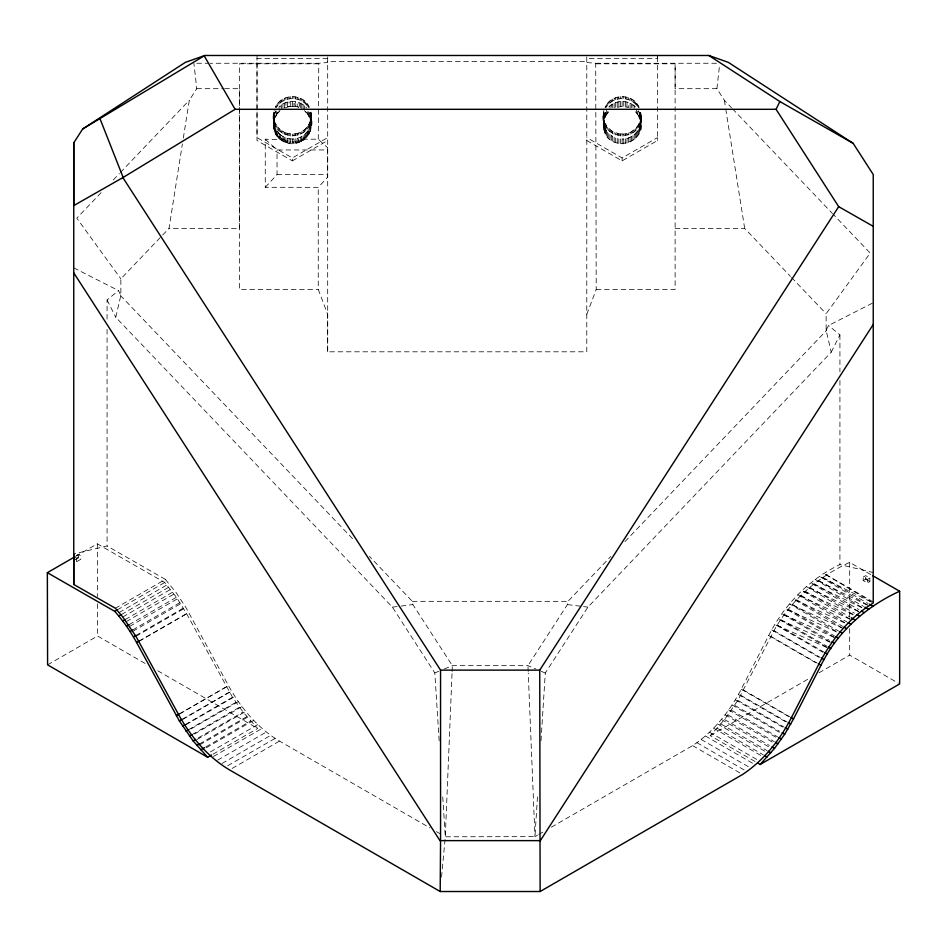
<?xml version="1.0" encoding="UTF-8"?>
<svg xmlns="http://www.w3.org/2000/svg" width="947" height="947" viewBox="0 0 947 947"><rect width="100%" height="100%" fill="white"/><g stroke="black" fill="none" stroke-linecap="round" stroke-linejoin="round"><path stroke-width="0.71" stroke-dasharray="4.74 3.55" d="M257.016 55.482L257.016 137.623L292.351 157.948L327.686 137.623M265.267 139.197L277.045 149.957L327.686 149.957L327.686 177.148L318.263 187.317L265.267 187.317L265.267 139.197L280.537 139.694C299.015 153.319 320.264 129.609 308.675 110.811L308.675 115.356L311.101 123.193L310.971 128.046L311.125 118.564M273.576 121.843C275.423 143.553 271.173 113.9 276.039 110.811C274.334 120.541 270.38 132.556 280.537 139.694L280.241 136.865M311.125 115.652L310.912 112.089C317.387 144.477 265.172 142.204 274.156 110.479M274.156 125.063L274.523 131.195L273.79 123.465M274.156 122.151L273.576 116.978M274.642 123.714L274.156 120.21M274.156 115.345L274.216 120.009L274.642 113.782M275.269 128.141L275.837 134.154L279.886 139.197L279.034 133.491L274.642 126.626M275.269 116.812C283.733 101.649 269.871 129.715 275.269 112.267M276.039 129.597L276.039 134.131L275.269 130.414L275.837 134.154M276.039 105.957L276.039 107.899C282.49 95.564 302.223 95.564 308.675 107.899L308.675 105.957C301.927 92.972 280.857 93.883 275.269 107.413M276.915 130.982L276.915 135.516L276.039 131.87L276.678 135.539M279.034 110.326L279.034 106.928C286.385 99.198 300.128 99.79 306.792 108.136M279.034 104.004L279.034 102.063M279.034 133.491L280.241 134.592L280.241 139.126L279.034 135.752L279.034 138.025L277.921 132.272M280.241 131.68L280.241 129.727L276.915 126.117L274.642 121.772M281.543 135.587L282.928 136.475L283.366 141.423L282.928 138.736L281.91 140.618L281.543 140.132L281.543 135.587L280.241 134.592M281.543 109.367L281.543 104.821M281.543 101.909L281.543 99.956M285.686 142.393L286.491 142.642L285.911 140.12L284.905 142.097L284.384 141.766L284.384 137.232L282.928 136.475M284.384 134.308L284.384 132.367L280.241 129.727M285.911 142.393L285.911 137.86L284.384 137.232M285.911 134.936L285.911 132.994L284.384 132.367M287.474 142.879L287.474 138.345L285.911 137.86M287.474 138.345L289.084 138.7L288.965 143.222M284.467 108.053L289.119 106.609L289.084 101.708M289.084 98.796L289.084 96.854M289.084 138.7L290.705 138.913L290.658 143.435M327.686 58.394L257.016 58.394L257.016 140.535L292.351 160.872L292.351 157.948M310.912 123.465C309.515 132.237 301.217 139.138 292.351 138.984L292.351 143.506M293.996 138.913L294.055 143.435M293.996 98.583L293.996 96.641M298.802 102.56C301.679 110.491 292.647 107.402 295.63 101.708M297.228 142.879L297.228 138.345M297.228 135.433L297.228 133.48C305.834 131.349 312.048 122.53 311.125 113.711M295.63 106.253L297.18 106.952L297.228 102.063M295.63 138.7L296.577 143.068L297.228 140.618L298.21 142.642L298.802 137.86M298.21 142.642L298.802 140.12L299.808 142.097L300.317 141.766L300.317 137.232M300.317 134.308L300.317 132.367M299.808 142.097L300.317 139.493L301.335 141.423L301.773 141.008L301.773 136.475M301.773 133.551L301.773 131.609M301.773 108.479L301.773 103.945M301.335 141.423L301.773 138.736L302.791 140.618L303.158 140.132L303.158 135.587M303.158 109.367L303.158 104.821M303.158 101.909L303.158 99.956M304.165 139.694L304.461 134.592M304.461 131.68L304.461 129.727M305.68 104.004L305.68 102.063M306.792 132.272L306.792 136.818L305.988 138.073L304.461 136.865L304.816 139.197L318.263 139.197L327.686 147.803M306.792 105.224L306.792 103.27M307.787 130.982L307.065 136.853L305.68 135.752L305.68 133.491M307.787 128.058L307.787 126.117M309.432 112.267C310.888 121.098 307.088 114.989 307.787 111.699M307.787 106.514L307.787 104.572M308.675 129.597C308.686 130.71 309.278 137.706 306.792 134.545L307.065 136.853M308.024 135.539L307.787 133.243L308.864 134.154L309.432 132.687L309.432 128.141M308.864 134.154L308.675 131.87L309.586 132.698L310.06 131.171L310.06 126.626M309.432 132.687L310.557 129.609L310.557 125.063M306.792 112.669L310.06 118.316L311.101 123.193L310.912 116.943M311.196 120.21L310.06 131.171M311.125 118.931L311.196 115.345M586.785 56.95L586.785 351.81L327.686 351.81L327.686 314.38L318.263 289.427L318.263 187.317M327.686 351.81L327.686 55.482M586.785 314.38L596.208 289.427L595.71 63.26L586.785 62.526L586.785 61.354L327.686 61.354L327.686 62.526L318.772 63.26L210.045 63.26M603.275 125.111L603.57 116.943L605.808 110.823L605.808 115.723C591.875 156.646 656.981 149.768 638.444 110.823L638.444 115.723L640.326 120.245L640.965 125.111M640.965 117.286L640.681 112.089C647.168 144.489 594.917 142.192 603.926 110.479M603.926 129.976L603.346 118.564M603.926 120.245L603.926 115.345M605.05 117.179L605.05 112.267M605.808 105.957L605.808 107.899C612.259 95.564 631.992 95.564 638.444 107.899L638.444 105.957C631.696 92.972 610.626 93.883 605.05 107.413M606.684 128.058L606.684 126.117L603.926 120.21L603.275 115.345M605.808 115.723L607.69 113.036L607.69 109.367M608.803 138.392L608.803 133.491L605.808 129.597L603.926 125.063M610.01 102.903L610.01 100.962M611.312 140.499L611.312 135.587L608.803 133.491M611.312 132.675L611.312 130.733L606.684 126.117M614.165 103.187L614.165 108.088L622.12 106.336L628.571 107.461L628.571 102.56C621.848 100.062 613.834 101.826 608.803 106.928M614.165 100.264L614.165 98.322M615.68 142.76L615.68 137.86L611.312 135.587M618.853 143.601L618.853 138.7L615.68 137.86M618.853 135.788L618.853 133.835L611.312 130.733M620.486 98.583L620.486 96.641M622.12 143.885L622.12 138.984L618.853 138.7M623.765 143.814L623.765 138.913C633.2 138.286 641.155 129.668 640.965 120.21M623.765 136.001L623.765 134.048C633.2 133.42 641.155 124.803 640.965 115.345M625.399 135.788L625.399 133.835M625.399 98.796L625.399 96.854M626.997 106.975L626.997 102.063M630.086 108.088L630.086 103.187L628.571 102.56M630.086 100.264L630.086 98.322M631.542 107.627L631.542 103.945L630.086 103.187M632.927 132.675L632.927 130.733M634.241 108.278L634.241 105.815L631.542 103.945M635.449 130.568L635.449 128.626M636.562 137.185L636.562 132.272M638.444 115.723L637.556 114.338L637.556 109.438M637.556 106.514L637.556 104.572M638.444 134.498L638.444 129.597M638.444 126.685L638.444 124.732M639.201 133.042L639.201 128.141M639.201 125.229L639.201 123.276M640.326 120.245L640.326 115.345M640.681 121.843L640.681 116.943M640.894 123.477L640.894 118.564M586.785 140.535L622.12 160.872L657.455 140.535L657.455 137.623L622.12 157.948L586.785 137.623M657.455 55.482L657.455 58.394L586.785 58.394M596.208 63.804L675.116 63.804L675.116 88.675L716.891 88.675L724.36 100.252L731.498 107.733M540.997 740.838L545.283 673.033L587.909 607.145L831.229 352.189L826.127 330.254L826.127 313.741L870.198 253.074L833.49 214.602M295.594 106.609L293.984 106.395L293.996 101.495M273.576 118.564L273.505 124.815L273.505 120.21M441.527 877.111L445.303 836.781L452.05 673.033M452.11 671.553L452.358 665.658L412.856 604.588L412.336 601.333L369.46 556.398M273.576 118.931L273.576 113.711M273.79 128.011L273.576 123.11L274.642 118.316M603.275 117.286L603.346 113.711M537.47 796.853L534.96 836.651L445.303 836.781L442.746 835.301M273.79 116.943L273.576 123.11M716.891 88.675L719.637 64.668M273.576 115.652L274.156 112.433M282.928 138.736L282.928 141.008M603.346 115.652L603.926 112.433M302.791 140.618L303.158 137.86L304.816 139.197L305.68 138.025L305.68 135.752L305.988 138.073M439.159 740.826L434.815 672.926L392.389 607.145L115.759 317.281L120.861 295.346L120.861 278.832L169.016 228.381L182.392 143.932M183.316 138.108L189.317 100.252L196.787 88.675L193.886 63.26M528.189 671.553L527.952 665.658L567.442 604.588L567.963 601.333L610.744 556.505M274.156 119.878L273.79 121.488M310.64 129.632L310.912 128.011M310.912 121.488L310.557 115.345M273.553 126.436L273.505 124.744M286.491 142.642L287.474 140.618L288.137 143.068L289.084 140.973L289.806 143.34L290.705 141.186L291.498 143.482L292.351 141.257L293.203 143.482L293.996 141.186L294.896 143.34L295.63 140.973L295.736 143.222M276.915 111.699L276.039 115.356M826.127 330.254L828.518 325.484L873.241 302.756M831.229 352.189L839.93 334.883L828.518 325.484M551.355 827.181L692.612 745.62C713.612 731.711 729.735 711.386 741.264 689.179L768.704 635.567C784.045 605.015 808.916 579.315 839.93 564.566L873.241 572.533M755.055 761.506L710.214 735.618L724.526 719.554L737.843 700.378L771 636.467C787.229 603.144 816.172 577.682 849.684 562.388L871.465 574.971M308.675 115.356L307.787 113.971M310.557 119.878L310.06 113.782M283.366 141.423L284.384 139.493L284.905 142.097M310.06 118.316L309.432 116.812M277.921 112.669L276.915 113.971M279.128 111.722L278.027 112.918L280.241 110.361L280.241 105.815M607.69 113.036L608.803 111.829M318.263 139.197L318.772 63.26M265.267 187.317L277.045 174.603L277.045 149.957M303.158 140.132L304.461 139.126M101.116 192.679L76.79 218.165L120.861 278.832M113.285 179.93L119.369 173.55M120.376 172.496L189.317 100.252M624.996 541.566L826.672 330.254M107.07 319.139L107.07 299.986L118.47 290.587L120.861 295.346M76.222 555.593L78.305 554.397L80.803 555.842L80.815 559.286L76.648 561.689L74.15 560.257L78.317 557.854L80.815 559.286M75.535 556.41L97.316 543.827L164.707 582.5L176.438 597.285L186.583 613.656L232.536 697.276L243.059 712.037L257.631 728.432L212.791 754.321M74.138 556.8L76.636 558.245L80.803 555.842M115.167 608.365L165.358 579.41L176.237 592.763L185.896 607.477L228.547 685.711C240.763 707.835 257.596 728.089 279.531 741.075L429.997 827.938M117.298 609.868L164.707 582.5M119.133 612.531L169.099 583.683M121.358 614.579L168.767 587.211M122.767 616.994L172.733 588.146M125.276 619.527L172.685 592.159M47.599 664.865L97.565 636.017L146.229 664.107M126.271 621.611L176.237 592.763M129.029 624.665L176.438 597.285M129.632 626.393L179.61 597.545M132.616 629.968L180.013 602.6M132.864 631.294L182.83 602.446M136.001 635.437L183.398 608.069M135.93 636.325L185.896 607.477M139.173 641.036L186.583 613.656M138.83 641.45L188.796 612.602M178.936 714.145L226.333 686.776M179.859 713.825L228.547 685.711M181.942 719.448L229.352 692.079M182.949 719.247L231.624 691.132M185.127 724.656L232.536 697.276M186.216 724.55L234.903 696.436M188.489 729.723L235.886 702.354M190.951 728.965L238.36 701.597M191.992 734.647L239.402 707.279M194.585 733.961L241.982 706.592M198.219 737.926L243.059 712.037M197.071 739.5L245.758 711.398M199.438 743.975L246.847 716.607M199.71 744.851L249.677 716.003M205.901 746.875L250.742 720.987M206.304 747.751L253.713 720.383M210.447 751.894L257.856 724.526M213.395 756.523L262.082 728.409M217.692 760.133L266.379 732.019M222.048 763.448L270.735 735.346M227.718 765.732L275.127 738.364M232.133 768.443L279.531 741.075M863.214 577.078L865.712 575.646L869.867 578.049L869.879 581.505L867.369 582.95L863.214 580.547L863.214 577.078L867.369 579.493L867.369 582.95M863.214 580.547L865.712 579.102L865.712 575.646M867.369 579.493L869.867 578.049M537.482 835.183L534.96 836.651L528.248 673.033M538.736 834.461L543.791 831.549M710.214 735.618L810.016 677.993M818.977 672.832L849.684 655.099L898.372 683.201M292.351 160.872L327.686 140.535M287.474 102.063L287.474 106.609L285.97 107.437L285.911 102.56M165.358 579.41L107.07 545.993L73.748 553.959M289.084 106.253L287.474 106.609M434.815 672.926L438.863 671.245M444.261 669.008L452.358 665.658L527.952 665.658L535.943 669.067M285.911 132.994L292.351 134.119L297.228 133.48M289.119 106.609L293.984 106.395M275.115 132.698L274.156 127.336L274.523 131.195M281.543 140.132L281.543 137.86L281.91 140.618M392.389 607.145L399.705 606.234M401.161 606.056L412.856 604.588M618.853 133.835L623.765 134.048M622.12 138.984L623.765 138.913M196.822 63.26L208.577 63.26M595.71 63.26L719.791 63.26M318.263 63.804L239.354 63.804L239.354 289.427L318.263 289.427M196.787 88.675L223.208 88.675M224.676 88.675L239.354 88.675L239.354 228.381L169.016 228.381M277.045 174.603L327.686 174.603M675.116 228.381L744.673 228.381L790.485 276.394M596.208 289.427L675.116 289.427L675.116 63.804M412.336 601.333L567.963 601.333M290.705 138.913L292.351 138.984M301.773 141.008L301.773 138.736M567.442 604.588L582.062 606.411M583.518 606.601L587.909 607.145M541.282 671.34L545.283 673.033M826.814 647.523L774.93 624.416L824.801 653.43M830.33 642.35L778.339 619.03L828.152 648.115M834.011 637.331L781.914 613.786L831.667 642.942M836.497 631.886L785.667 608.72L835.349 637.935M843.138 628.477L789.561 603.831L837.906 632.359M844.523 622.818L793.586 599.155L841.859 627.731M850.075 619.279L797.741 594.704L844.677 622.558M853.034 614.721L801.991 590.49L850.122 619.137M858.669 611.679L806.335 586.548L853.117 614.461M861.758 607.643L810.739 582.867L858.716 611.549M867.488 605.18L815.201 579.481L861.853 607.406M870.624 601.736L819.7 576.403L867.535 605.074M73.748 267.859L118.47 290.587M297.228 106.609L298.731 107.437M865.712 579.102L869.879 581.505M873.241 601.937L824.21 573.633L873.241 603.038M823.286 577.634L868.127 603.523M818.705 580.535L863.546 606.423M814.148 583.754L858.988 609.643M809.626 587.306L854.466 613.194M805.175 591.165L850.015 617.053M800.795 595.308L846.926 621.942M796.534 599.723L842.652 626.358M792.379 604.387L838.509 631.022M788.378 609.288L834.496 635.922M784.518 614.39L829.371 640.29M780.849 619.693L826.968 646.316M777.357 625.15L823.476 651.773M774.066 630.749L820.197 657.384M771 636.467L817.131 663.089M768.704 635.567L817.391 663.669M743.561 690.079L789.68 716.713M741.264 689.179L791.23 718.027M740.791 695.276L786.91 721.898M738.388 694.553L785.797 721.922M737.843 700.378L783.974 727M735.322 699.809L784.009 727.923M734.742 705.373L779.582 731.262M732.078 704.959L779.488 732.327M731.475 710.238L777.605 736.873M728.657 709.954L776.067 737.322M728.065 714.973L774.196 741.608M725.082 714.796L772.492 742.164M724.526 719.554L769.378 745.443M721.365 719.46L770.053 747.574M720.868 723.958L766.999 750.592M717.518 723.922L766.206 752.025M717.104 728.184L763.223 754.806M713.564 728.172L760.974 755.54M709.504 732.185L758.192 760.287M705.373 735.949L752.77 763.318M701.159 739.453L749.846 767.567M696.909 742.685L745.597 770.787M692.612 745.62L742.59 774.468M157.747 670.76L257.631 728.432M436.378 831.62L441.468 834.567M771.722 629.944L820.362 658.129M304.366 110.645L306.686 112.918L304.461 110.361L304.461 105.815M634.241 105.815L635.449 106.928M732.516 108.81L832.472 213.537M791.503 277.471L826.127 313.741M120.316 295.346L354.142 540.346M635.449 111.829L637.556 114.338M638.444 105.957L639.201 107.413M308.675 105.957L309.432 107.413M107.07 299.986L115.759 317.281M278.714 138.073L276.915 133.243L277.649 136.853M640.326 112.433L640.681 114.031M310.557 112.433L310.912 114.031M724.36 100.252L725.509 107.532M725.745 108.988L744.673 228.381M303.158 137.86L303.49 140.168M442.746 796.924L445.303 836.781M311.125 123.11L311.196 124.815M290.705 101.495L290.729 106.395M97.316 543.827L97.458 596.503M97.482 603.819L97.565 636.017M78.305 554.397L78.317 557.854M76.636 558.245L76.648 561.689M849.684 562.388L849.684 619.776M849.684 628.607L849.684 655.099M839.93 334.883L839.93 371.698M839.93 380.528L839.93 564.566M657.455 56.95L657.455 140.535M640.894 113.711L640.894 115.652M640.894 116.978L640.894 118.931M640.894 121.843L640.894 126.744M640.681 118.6L640.681 120.553M640.681 123.465L640.681 128.366M640.326 120.21L640.326 122.151M640.326 125.063L640.326 129.976M639.829 113.782L639.829 118.683M639.829 121.772L639.829 123.714M639.829 126.626L639.829 131.538M639.201 112.267L639.201 117.179M637.556 126.117L637.556 128.058M637.556 130.982L637.556 135.883M636.562 103.27L636.562 105.224M636.562 109.367L636.562 113.036M636.562 127.419L636.562 129.36M635.449 102.063L635.449 104.004M635.449 133.491L635.449 138.392M634.241 100.962L634.241 102.903M634.241 129.727L634.241 131.68M634.241 134.592L634.241 139.493M632.927 99.956L632.927 101.909M632.927 104.821L632.927 107.271M632.927 135.587L632.927 140.499M631.542 99.08L631.542 101.021M631.542 131.609L631.542 133.551M631.542 136.475L631.542 141.375M630.086 132.367L630.086 134.308M630.086 137.232L630.086 142.133M628.571 97.695L628.571 99.648M628.571 132.994L628.571 134.936M628.571 137.86L628.571 142.76M626.997 97.21L626.997 99.151M626.997 133.48L626.997 135.433M626.997 138.345L626.997 143.246M625.399 101.708L625.399 106.62M625.399 138.7L625.399 143.601M623.765 96.641L623.765 98.583M623.765 101.495L623.765 106.407M622.12 96.57L622.12 98.512M622.12 101.424L622.12 106.336M622.12 134.119L622.12 136.072M622.12 157.948L622.12 160.872M620.486 101.495L620.486 106.407M620.486 134.048L620.486 136.001M620.486 138.913L620.486 143.814M618.853 96.854L618.853 98.796M618.853 101.708L618.853 106.62M617.243 97.21L617.243 99.151M617.243 102.063L617.243 106.975M617.243 133.48L617.243 135.433M617.243 138.345L617.243 143.246M615.68 97.695L615.68 99.648M615.68 102.56L615.68 107.461M615.68 132.994L615.68 134.936M614.165 132.367L614.165 134.308M614.165 137.232L614.165 142.133M612.697 99.08L612.697 101.021M612.697 103.945L612.697 107.627M612.697 131.609L612.697 133.551M612.697 136.475L612.697 141.375M611.312 99.956L611.312 101.909M611.312 104.821L611.312 107.271M610.01 105.815L610.01 108.278M610.01 129.727L610.01 131.68M610.01 134.592L610.01 139.493M608.803 102.063L608.803 104.004M608.803 128.626L608.803 130.568M607.69 103.27L607.69 105.224M607.69 127.419L607.69 129.36M607.69 132.272L607.69 137.185M606.684 104.572L606.684 106.514M606.684 109.438L606.684 114.338M606.684 130.982L606.684 135.883M605.808 124.732L605.808 126.685M605.808 129.597L605.808 134.498M605.05 123.276L605.05 125.229M605.05 128.141L605.05 133.042M604.411 113.782L604.411 118.683M604.411 121.772L604.411 123.714M604.411 126.626L604.411 131.538M603.926 120.21L603.926 122.151M603.57 112.089L603.57 114.031M603.57 116.943L603.57 121.843M603.57 123.465L603.57 128.366M603.346 116.978L603.346 118.931M603.346 121.843L603.346 126.744M310.557 120.21L310.557 122.151M310.06 121.772L310.06 123.714M309.432 123.276L309.432 125.229M308.675 124.732L308.675 126.685M306.792 127.419L306.792 129.36M305.68 128.626L305.68 130.568M304.461 100.962L304.461 102.903M303.158 130.733L303.158 132.675M301.773 99.08L301.773 101.021M300.317 98.322L300.317 100.264M300.317 103.187L300.317 107.721M298.802 97.695L298.802 99.648M298.802 132.994L298.802 134.936M297.228 97.21L297.228 99.151M295.63 96.854L295.63 98.796M295.63 133.835L295.63 135.788M293.996 134.048L293.996 136.001M292.351 96.57L292.351 98.512M292.351 101.424L292.351 106.336M292.351 134.119L292.351 136.072M290.705 96.641L290.705 98.583M290.705 134.048L290.705 136.001M289.084 133.835L289.084 135.788M287.474 97.21L287.474 99.151M287.474 133.48L287.474 135.433M285.911 97.695L285.911 99.648M284.384 98.322L284.384 100.264M284.384 103.187L284.384 107.721M282.928 99.08L282.928 101.021M282.928 103.945L282.928 108.479M282.928 131.609L282.928 133.551M281.543 130.733L281.543 132.675M280.241 100.962L280.241 102.903M279.034 128.626L279.034 130.568M277.921 103.27L277.921 105.224M277.921 127.419L277.921 129.36M276.915 104.572L276.915 106.514M276.915 126.117L276.915 128.058M276.039 124.732L276.039 126.685M275.269 123.276L275.269 125.229M273.79 112.089L273.79 114.031M273.505 115.345L273.505 117.286M107.07 329.449L107.07 545.993"/><path stroke-width="1.42" d="M873.241 226.345L838.687 206.647L776.067 109.307L235.116 109.307L122.873 177.598L73.748 205.606L73.748 142.843L82.697 128.958L185.387 62.348L204.824 55.482L708.853 55.482L728.302 62.348L853.164 143.352L873.241 174.52L873.241 603.038C849.459 617.491 831.407 639.947 818.682 664.415L791.23 718.027C779.701 740.234 763.578 760.559 742.59 774.468L540.121 891.518L440.189 891.518L229.565 769.923C207.63 756.937 190.797 736.683 178.581 714.559L135.93 636.325L122.767 616.994L115.392 608.258L73.748 584.465L73.748 553.959M540.121 891.518L539.743 670.133L838.687 206.647M776.067 109.307L779.855 101.542L708.853 55.482M757.624 762.986L760.181 764.466L774.504 748.402L784.708 734.221L793.527 718.927L820.978 665.315C837.207 631.992 866.15 606.53 899.65 591.236L872.743 575.705M540.121 840.96L873.241 324.49M440.189 891.518L440.556 840.628L539.743 840.628M82.697 128.958L204.824 55.482M211.512 755.055L207.665 757.28L47.599 664.865L47.35 572.675L74.257 557.144M47.35 572.675L114.741 611.348L117.298 609.868M114.741 611.348L118.801 616.059L121.358 614.579M118.801 616.059L122.719 621.007L125.276 619.527M122.719 621.007L126.472 626.145L129.029 624.665M126.472 626.145L130.047 631.448L132.616 629.968M130.047 631.448L133.432 636.917L136.001 635.437M207.665 757.28L193.093 740.885L179.374 720.927L136.617 642.516L139.173 641.036M176.367 715.624L178.936 714.145M179.374 720.927L181.942 719.448M182.57 726.136L185.127 724.656M185.92 731.202L188.489 729.723M189.436 736.127L191.992 734.647M193.093 740.885L195.65 739.406M196.869 745.455L199.438 743.975M200.776 749.835L204.623 747.621M760.181 764.466L899.65 683.947L899.65 591.236M122.873 177.598L440.556 670.133L539.743 670.133M779.855 101.542L853.164 143.352M869.417 604.269L873.252 606.482M864.824 607.157L868.671 609.383M861.545 611.123L864.114 612.602M857.035 614.674L859.592 616.154M851.294 617.787L855.141 620.013M848.204 622.676L850.773 624.156M843.931 627.092L846.5 628.571M839.788 631.756L842.357 633.235M835.775 636.656L838.344 638.136M831.928 641.758L834.496 643.238M828.246 647.061L830.815 648.541M824.766 652.519L827.323 653.998M821.475 658.118L824.044 659.597M818.409 663.835L820.978 665.315M790.958 717.447L793.527 718.927M788.2 722.644L790.757 724.124M785.252 727.746L787.809 729.226M782.139 732.741L784.708 734.221M778.884 737.606L781.441 739.086M775.475 742.341L778.043 743.821M771.935 746.923L774.504 748.402M768.277 751.326L770.834 752.806M764.513 755.552L767.07 757.032M73.748 272.843L440.189 840.96M204.221 55.873L235.116 109.307M133.432 636.917L136.617 642.516M100.122 119.026L123.086 177.267M74.138 556.8L74.15 560.257M440.556 670.133L440.556 840.628M73.748 142.843L73.748 584.465"/></g></svg>
